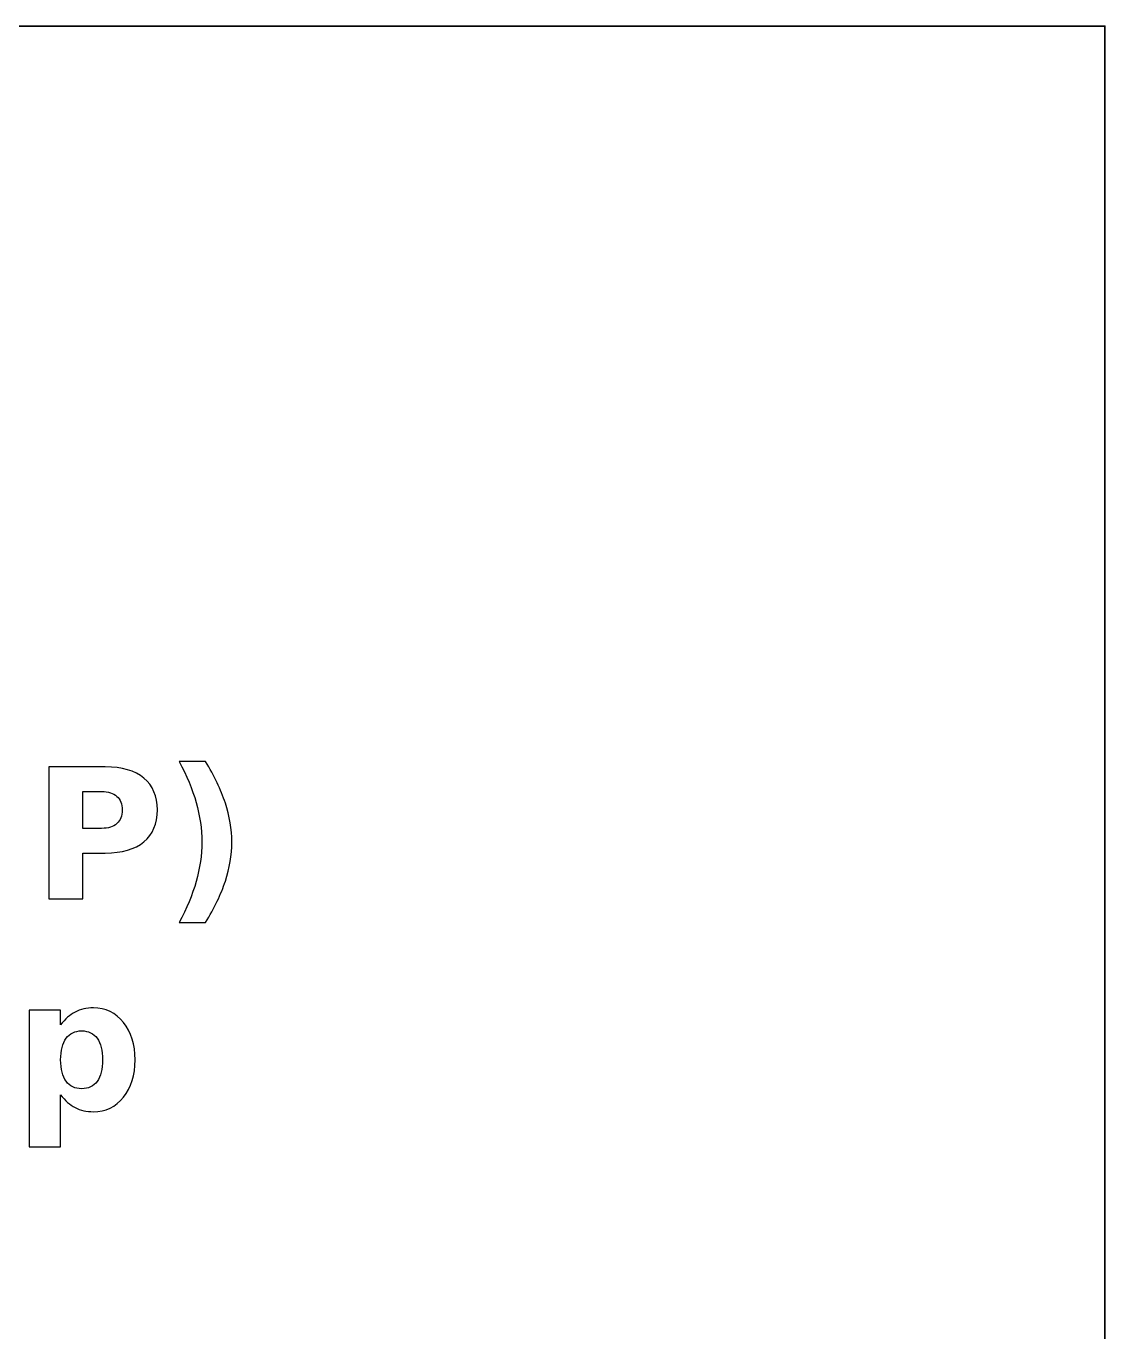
# Model space of a CAD drawing. Header units: centimetres. Extents: x -12.5 to -8.5, y -18.85 to -12.85.
# Drawn here: x -9.693 to -8.5, y -14.295 to -12.85 of the extents above; entities that cross this region are included whole.
import ezdxf

# ---------------------------------------------------------------- set-up
doc = ezdxf.new("R2010")
doc.units = ezdxf.units.CM
doc.header["$MEASUREMENT"] = 0
doc.layers.add('Layer 1', color=7, linetype='Continuous')

msp = doc.modelspace()

# ---------------------------------------------------------------- linework, layer by layer
at = {"layer": 'Layer 1', "color": 7, "lineweight": 35}
msp.add_open_spline([(-12.5, -12.85), (-12.5, -12.85), (-8.5, -12.85), (-8.5, -12.85), (-8.5, -12.85), (-8.5, -12.85), (-8.5, -18.85), (-8.5, -18.85), (-8.5, -18.85), (-8.5, -18.85), (-12.5, -18.85), (-12.5, -18.85), (-12.5, -18.85), (-12.5, -18.85), (-12.5, -12.85), (-12.5, -12.85)], degree=3, knots=[0, 0, 0, 0, 0.25, 0.25, 0.25, 0.25, 0.5, 0.5, 0.5, 0.5, 0.75, 0.75, 0.75, 0.75, 1, 1, 1, 1], dxfattribs=at)
at = {"layer": 'Layer 1', "color": 250}
for points, knots in [([(-9.52411, -13.84182), (-9.51578, -13.82632), (-9.50951, -13.81118), (-9.50534, -13.79642), (-9.50534, -13.79642), (-9.50118, -13.78162), (-9.49911, -13.76705), (-9.49911, -13.75265), (-9.49911, -13.75265), (-9.49911, -13.73825), (-9.50118, -13.72368), (-9.50534, -13.70895), (-9.50534, -13.70895), (-9.50951, -13.69422), (-9.51578, -13.67912), (-9.52411, -13.66368), (-9.52411, -13.66368), (-9.52411, -13.66368), (-9.49511, -13.66368), (-9.49511, -13.66368), (-9.49511, -13.66368), (-9.48521, -13.67965), (-9.47788, -13.69492), (-9.47308, -13.70955), (-9.47308, -13.70955), (-9.46831, -13.72415), (-9.46591, -13.73858), (-9.46591, -13.75285), (-9.46591, -13.75285), (-9.46591, -13.76712), (-9.46828, -13.78148), (-9.47304, -13.79595), (-9.47304, -13.79595), (-9.47778, -13.81045), (-9.48514, -13.82575), (-9.49511, -13.84182), (-9.49511, -13.84182), (-9.49511, -13.84182), (-9.52411, -13.84182), (-9.52411, -13.84182)], [0, 0, 0, 0, 0.1, 0.1, 0.1, 0.1, 0.2, 0.2, 0.2, 0.2, 0.3, 0.3, 0.3, 0.3, 0.4, 0.4, 0.4, 0.4, 0.5, 0.5, 0.5, 0.5, 0.6, 0.6, 0.6, 0.6, 0.7, 0.7, 0.7, 0.7, 0.8, 0.8, 0.8, 0.8, 0.9, 0.9, 0.9, 0.9, 1, 1, 1, 1]), ([(-9.66831, -13.66965), (-9.66831, -13.66965), (-9.60591, -13.66965), (-9.60591, -13.66965), (-9.60591, -13.66965), (-9.58735, -13.66965), (-9.57311, -13.67378), (-9.56318, -13.68202), (-9.56318, -13.68202), (-9.55325, -13.69025), (-9.54828, -13.70198), (-9.54828, -13.71722), (-9.54828, -13.71722), (-9.54828, -13.73248), (-9.55325, -13.74425), (-9.56318, -13.75248), (-9.56318, -13.75248), (-9.57311, -13.76072), (-9.58735, -13.76485), (-9.60591, -13.76485), (-9.60591, -13.76485), (-9.60591, -13.76485), (-9.63071, -13.76485), (-9.63071, -13.76485), (-9.63071, -13.76485), (-9.63071, -13.76485), (-9.63071, -13.81545), (-9.63071, -13.81545), (-9.63071, -13.81545), (-9.63071, -13.81545), (-9.66831, -13.81545), (-9.66831, -13.81545), (-9.66831, -13.81545), (-9.66831, -13.81545), (-9.66831, -13.66965), (-9.66831, -13.66965)], [0, 0, 0, 0, 0.1111111, 0.1111111, 0.1111111, 0.1111111, 0.2222222, 0.2222222, 0.2222222, 0.2222222, 0.3333333, 0.3333333, 0.3333333, 0.3333333, 0.4444444, 0.4444444, 0.4444444, 0.4444444, 0.5555556, 0.5555556, 0.5555556, 0.5555556, 0.6666667, 0.6666667, 0.6666667, 0.6666667, 0.7777778, 0.7777778, 0.7777778, 0.7777778, 0.8888889, 0.8888889, 0.8888889, 0.8888889, 1, 1, 1, 1]), ([(-9.63071, -13.69688), (-9.63071, -13.69688), (-9.63071, -13.73762), (-9.63071, -13.73762), (-9.63071, -13.73762), (-9.63071, -13.73762), (-9.60991, -13.73762), (-9.60991, -13.73762), (-9.60991, -13.73762), (-9.60261, -13.73762), (-9.59698, -13.73585), (-9.59301, -13.73228), (-9.59301, -13.73228), (-9.58905, -13.72875), (-9.58705, -13.72372), (-9.58705, -13.71722), (-9.58705, -13.71722), (-9.58705, -13.71068), (-9.58905, -13.70568), (-9.59301, -13.70215), (-9.59301, -13.70215), (-9.59698, -13.69865), (-9.60261, -13.69688), (-9.60991, -13.69688), (-9.60991, -13.69688), (-9.60991, -13.69688), (-9.63071, -13.69688), (-9.63071, -13.69688)], [0, 0, 0, 0, 0.1428571, 0.1428571, 0.1428571, 0.1428571, 0.2857143, 0.2857143, 0.2857143, 0.2857143, 0.4285714, 0.4285714, 0.4285714, 0.4285714, 0.5714286, 0.5714286, 0.5714286, 0.5714286, 0.7142857, 0.7142857, 0.7142857, 0.7142857, 0.8571429, 0.8571429, 0.8571429, 0.8571429, 1, 1, 1, 1]), ([(-9.65527, -14.03242), (-9.65527, -14.03242), (-9.65527, -14.08985), (-9.65527, -14.08985), (-9.65527, -14.08985), (-9.65527, -14.08985), (-9.69024, -14.08985), (-9.69024, -14.08985), (-9.69024, -14.08985), (-9.69024, -14.08985), (-9.69024, -13.93888), (-9.69024, -13.93888), (-9.69024, -13.93888), (-9.69024, -13.93888), (-9.65527, -13.93888), (-9.65527, -13.93888), (-9.65527, -13.93888), (-9.65527, -13.93888), (-9.65527, -13.95492), (-9.65527, -13.95492), (-9.65527, -13.95492), (-9.65047, -13.94852), (-9.64511, -13.94382), (-9.63927, -13.94078), (-9.63927, -13.94078), (-9.63341, -13.93775), (-9.62667, -13.93625), (-9.61904, -13.93625), (-9.61904, -13.93625), (-9.60557, -13.93625), (-9.59451, -13.94162), (-9.58587, -13.95232), (-9.58587, -13.95232), (-9.57721, -13.96302), (-9.57287, -13.97682), (-9.57287, -13.99365), (-9.57287, -13.99365), (-9.57287, -14.01052), (-9.57721, -14.02432), (-9.58587, -14.03502), (-9.58587, -14.03502), (-9.59451, -14.04572), (-9.60557, -14.05108), (-9.61904, -14.05108), (-9.61904, -14.05108), (-9.62667, -14.05108), (-9.63341, -14.04958), (-9.63927, -14.04655), (-9.63927, -14.04655), (-9.64511, -14.04352), (-9.65047, -14.03882), (-9.65527, -14.03242)], [0, 0, 0, 0, 0.0769231, 0.0769231, 0.0769231, 0.0769231, 0.1538462, 0.1538462, 0.1538462, 0.1538462, 0.2307692, 0.2307692, 0.2307692, 0.2307692, 0.3076923, 0.3076923, 0.3076923, 0.3076923, 0.3846154, 0.3846154, 0.3846154, 0.3846154, 0.4615385, 0.4615385, 0.4615385, 0.4615385, 0.5384615, 0.5384615, 0.5384615, 0.5384615, 0.6153846, 0.6153846, 0.6153846, 0.6153846, 0.6923077, 0.6923077, 0.6923077, 0.6923077, 0.7692308, 0.7692308, 0.7692308, 0.7692308, 0.8461538, 0.8461538, 0.8461538, 0.8461538, 0.9230769, 0.9230769, 0.9230769, 0.9230769, 1, 1, 1, 1]), ([(-9.63204, -13.96165), (-9.63954, -13.96165), (-9.64527, -13.96438), (-9.64927, -13.96988), (-9.64927, -13.96988), (-9.65327, -13.97538), (-9.65527, -13.98332), (-9.65527, -13.99365), (-9.65527, -13.99365), (-9.65527, -14.00402), (-9.65327, -14.01195), (-9.64927, -14.01745), (-9.64927, -14.01745), (-9.64527, -14.02295), (-9.63954, -14.02568), (-9.63204, -14.02568), (-9.63204, -14.02568), (-9.62457, -14.02568), (-9.61884, -14.02295), (-9.61491, -14.01748), (-9.61491, -14.01748), (-9.61097, -14.01202), (-9.60901, -14.00408), (-9.60901, -13.99365), (-9.60901, -13.99365), (-9.60901, -13.98325), (-9.61097, -13.97532), (-9.61491, -13.96985), (-9.61491, -13.96985), (-9.61884, -13.96438), (-9.62457, -13.96165), (-9.63204, -13.96165)], [0, 0, 0, 0, 0.125, 0.125, 0.125, 0.125, 0.25, 0.25, 0.25, 0.25, 0.375, 0.375, 0.375, 0.375, 0.5, 0.5, 0.5, 0.5, 0.625, 0.625, 0.625, 0.625, 0.75, 0.75, 0.75, 0.75, 0.875, 0.875, 0.875, 0.875, 1, 1, 1, 1])]:
    msp.add_open_spline(points, degree=3, knots=knots, dxfattribs=at)

doc.saveas('drawing.dxf')
